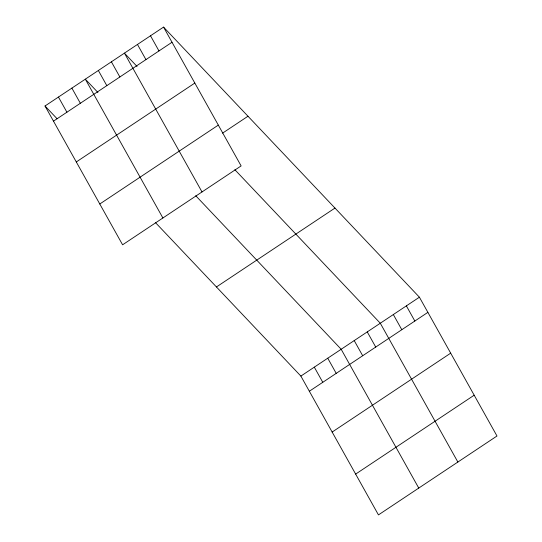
<?xml version="1.0" encoding="UTF-8"?>
<svg xmlns="http://www.w3.org/2000/svg" width="542" height="542" viewBox="0 0 542 542"><rect width="100%" height="100%" fill="white"/><g stroke="black" fill="none" stroke-linecap="round" stroke-linejoin="round"><path stroke-width="0.81" d="M163.548 27.1L241.122 165.913L122.594 244.801L45.013 105.995L163.548 27.1L419.406 297.199L496.987 436.005L378.452 514.9L300.878 376.087L155.432 222.559M53.489 121.151L172.017 42.256M76.293 161.956L194.822 83.061M99.789 203.995L218.318 125.107M222.593 133.129L247.979 116.232M216.441 286.955L334.976 208.067M300.878 376.087L419.406 297.199M309.346 391.249L427.882 312.355M332.151 432.055L450.687 353.16M355.647 474.094L474.182 395.199M137.038 66.449L124.43 53.136L202.01 191.943M234.849 169.7L380.294 323.228L457.868 462.041M97.926 92.479L85.318 79.173L162.891 217.979M195.737 195.73L341.175 349.265L418.756 488.078M45.013 105.995L57.073 118.725M406.371 305.878L414.84 321.033M393.329 314.55L401.805 329.712M367.252 331.907L375.728 347.07M354.217 340.586L362.686 355.748M150.507 35.779L158.975 50.934M327.741 358.208L336.216 373.363M137.472 44.458L145.94 59.613M314.313 367.151L322.781 382.306M111.395 61.815L119.863 76.971M98.353 70.494L106.821 85.65M71.883 88.109L80.352 103.271M58.448 97.052L66.917 112.208"/></g></svg>
